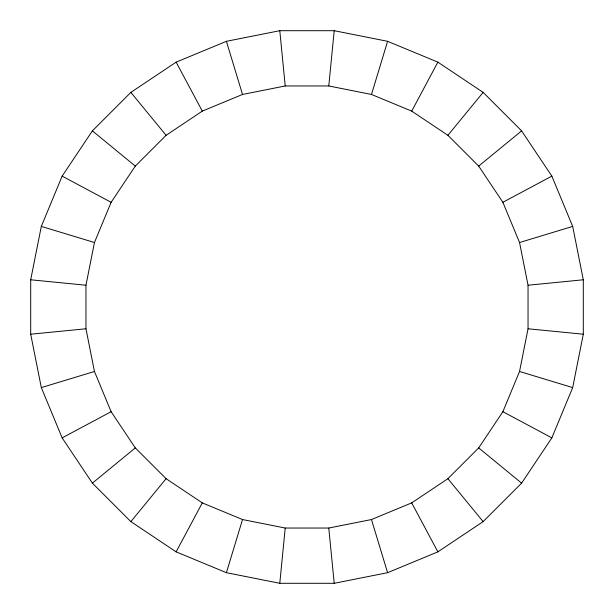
<?xml version="1.0" encoding="UTF-8"?>
<svg xmlns="http://www.w3.org/2000/svg" width="614" height="614" viewBox="0 0 614 614"><rect width="100%" height="100%" fill="white"/><g stroke="black" fill="none" stroke-linecap="round" stroke-linejoin="round"><path stroke-width="0.92" d="M279.784 583.3L334.216 583.3L387.595 572.685L437.874 551.856L483.134 521.616L521.616 483.134L551.856 437.874L572.685 387.595L583.3 334.216L583.3 279.784L572.685 226.405L551.856 176.126L521.616 130.866L483.134 92.384L437.874 62.144L387.595 41.315L334.216 30.7L279.784 30.7L226.405 41.315L176.126 62.144L130.866 92.384L92.384 130.866L62.144 176.126L41.315 226.405L30.7 279.784L30.7 334.216L41.315 387.595L62.144 437.874L92.384 483.134L130.866 521.616L176.126 551.856L226.405 572.685L279.784 583.3L285.226 528.04L328.774 528.04L371.478 519.544L411.702 502.881L447.905 478.69L478.69 447.905L502.881 411.702L519.544 371.478L528.04 328.774L528.04 285.226L519.544 242.522L502.881 202.298L478.69 166.095L447.905 135.31L411.702 111.119L371.478 94.456L328.774 85.96L285.226 85.96L242.522 94.456L202.298 111.119L166.095 135.31L135.31 166.095L111.119 202.298L94.456 242.522L85.96 285.226L85.96 328.774L94.456 371.478L111.119 411.702L135.31 447.905L166.095 478.69L202.298 502.881L242.522 519.544L285.226 528.04M328.774 85.96L334.216 30.7M226.405 572.685L242.522 519.544M371.478 94.456L387.595 41.315M176.126 551.856L202.298 502.881M411.702 111.119L437.874 62.144M130.866 521.616L166.095 478.69M447.905 135.31L483.134 92.384M92.384 483.134L135.31 447.905M478.69 166.095L521.616 130.866M62.144 437.874L111.119 411.702M502.881 202.298L551.856 176.126M41.315 387.595L94.456 371.478M519.544 242.522L572.685 226.405M30.7 334.216L85.96 328.774M528.04 285.226L583.3 279.784M30.7 279.784L85.96 285.226M528.04 328.774L583.3 334.216M41.315 226.405L94.456 242.522M519.544 371.478L572.685 387.595M62.144 176.126L111.119 202.298M502.881 411.702L551.856 437.874M92.384 130.866L135.31 166.095M478.69 447.905L521.616 483.134M130.866 92.384L166.095 135.31M447.905 478.69L483.134 521.616M176.126 62.144L202.298 111.119M411.702 502.881L437.874 551.856M226.405 41.315L242.522 94.456M371.478 519.544L387.595 572.685M279.784 30.7L285.226 85.96M328.774 528.04L334.216 583.3"/></g></svg>
